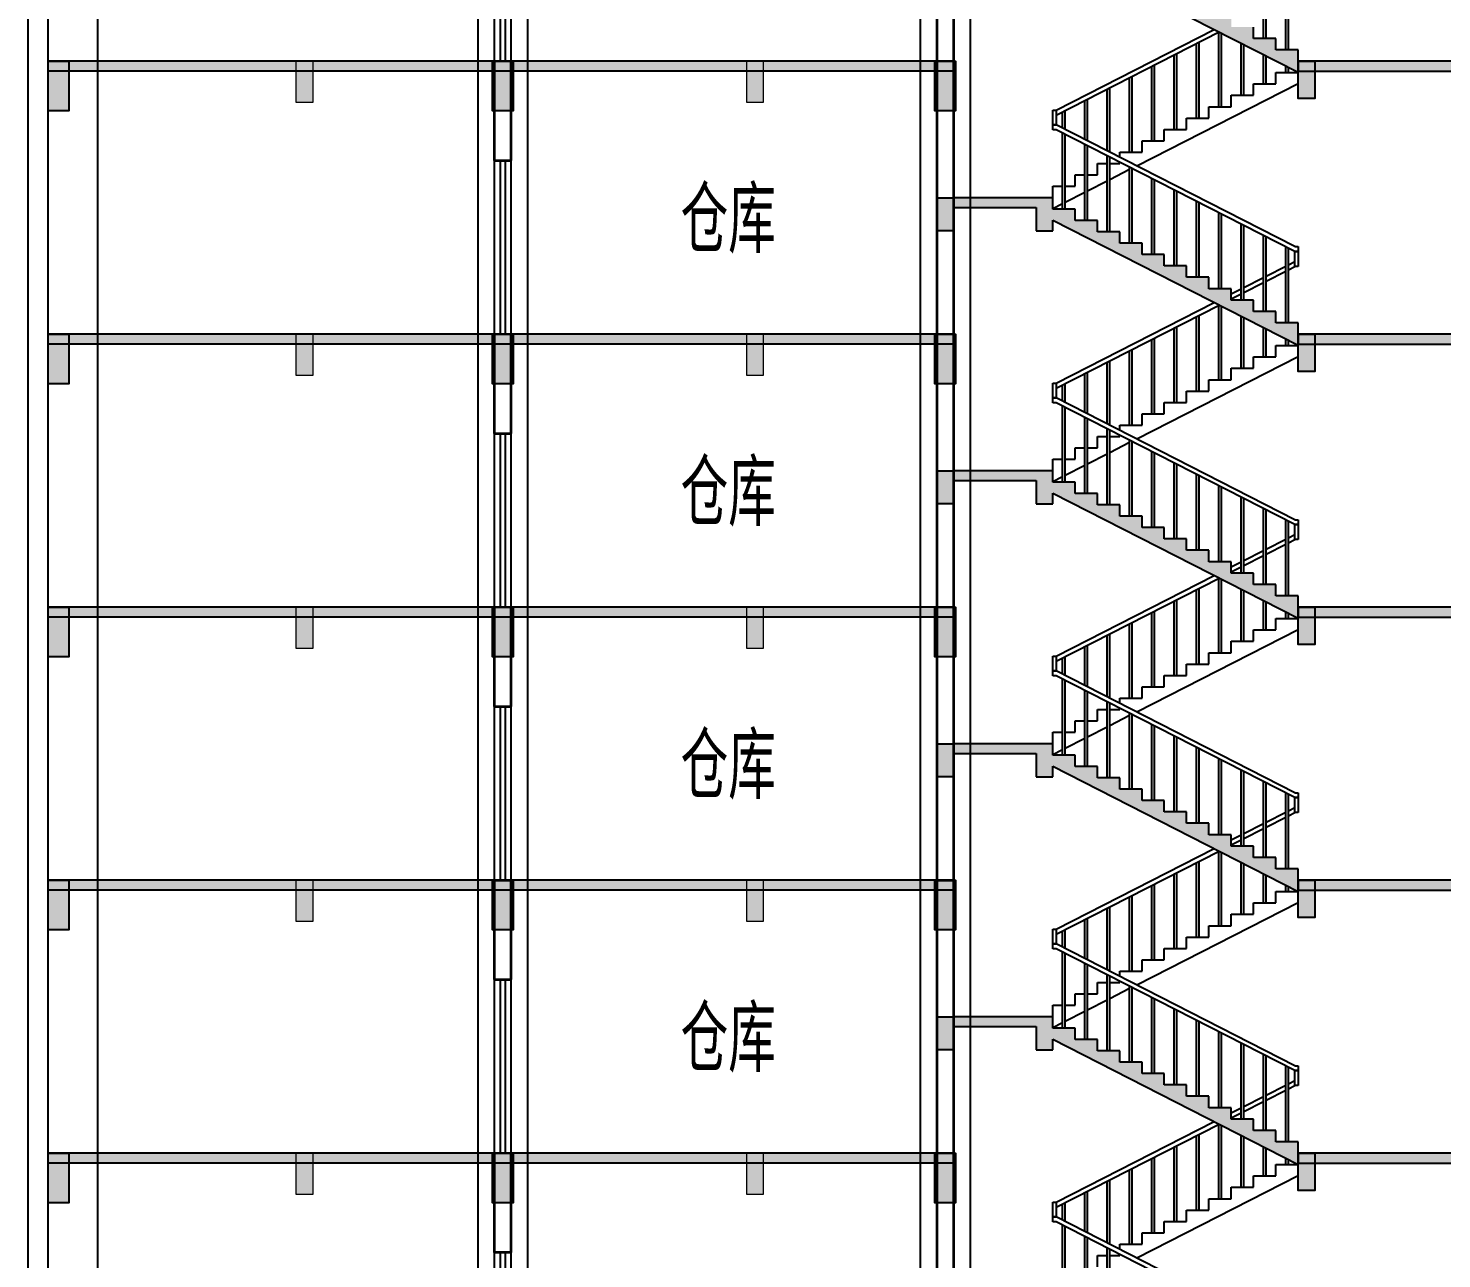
# Model space of a CAD drawing. Extents: x -129850 to 18340, y -11508 to 71861.
# Drawn here: x -30040 to -12945, y 15525 to 30398 of the extents above; entities that cross this region are included whole.
import ezdxf

# ---------------------------------------------------------------- set-up
doc = ezdxf.new("R2010")
doc.units = 0
doc.header["$LTSCALE"] = 1000
doc.header["$MEASUREMENT"] = 0
for name, color, linetype in [('Beam', 230, 'Continuous'), ('COLUMN', 170, 'Continuous'), ('E_CURTWALL', 51, 'Continuous'), ('FLOOR-100', 173, 'Continuous'), ('PUB_HATCH', 42, 'Continuous'), ('S_E_STAIR', 4, 'Continuous'), ('S_STAIR', 70, 'Continuous'), ('S_WINDOW', 4, 'Continuous'), ('Text', 7, 'Continuous'), ('TL-floor', 35, 'Continuous')]:
    doc.layers.add(name, color=color, linetype=linetype)
doc.layers.add('S_Beam', color=4, linetype='Continuous', lineweight=9)
doc.layers.add('S_WALL', color=40, linetype='Continuous', lineweight=35)
doc.styles.get("Standard").update_dxf_attribs({"font": 'gbenor.shx', "bigfont": 'gbcbig.shx'})

# ---------------------------------------------------------------- blocks, each defined once
blk = doc.blocks.new('$EWDLib$00001159')
for p, q in [((0, 0), (0, 1500)), ((84, 0), (84, 1500)), ((156, 0), (156, 1500)), ((240, 0), (240, 1500))]:
    blk.add_line(p, q)
blk = doc.blocks.new('*U270')
at = {"layer": 'Beam'}
h = blk.add_hatch(color=256, dxfattribs=at)
h.dxf.hatch_style = 1
h.paths.add_polyline_path([(-14950, 300), (-14700, 300), (-14700, -300), (-14950, -300)])
h = blk.add_hatch(color=256, dxfattribs=at)
h.dxf.hatch_style = 1
h.paths.add_polyline_path([(-9575, 300), (-9325, 300), (-9325, -300), (-9575, -300)])
h = blk.add_hatch(color=256, dxfattribs=at)
h.dxf.hatch_style = 1
h.paths.add_polyline_path([(-4225, 300), (-3975, 300), (-3975, -300), (-4225, -300)])
h = blk.add_hatch(color=256, dxfattribs=at)
h.dxf.hatch_style = 1
h.paths.add_polyline_path([(3875, 300), (4125, 300), (4125, -300), (3875, -300)])
h = blk.add_hatch(color=256, dxfattribs=at)
h.dxf.hatch_style = 1
h.paths.add_polyline_path([(9325, 300), (9575, 300), (9575, -300), (9325, -300)])
h = blk.add_hatch(color=256, dxfattribs=at)
h.dxf.hatch_style = 1
h.paths.add_polyline_path([(14650, 300), (14950, 300), (14950, -300), (14650, -300)])
at = {"layer": 'S_Beam'}
h = blk.add_hatch(color=256, dxfattribs=at)
h.dxf.hatch_style = 1
h.paths.add_polyline_path([(-11950, 300), (-11750, 300), (-11750, -200), (-11950, -200)])
h = blk.add_hatch(color=256, dxfattribs=at)
h.dxf.hatch_style = 1
h.paths.add_polyline_path([(-6500, 300), (-6300, 300), (-6300, -200), (-6500, -200)])
h = blk.add_hatch(color=256, dxfattribs=at)
h.dxf.hatch_style = 1
h.paths.add_polyline_path([(6625, 300), (6825, 300), (6825, -200), (6625, -200)])
h = blk.add_hatch(color=256, dxfattribs=at)
h.dxf.hatch_style = 1
h.paths.add_polyline_path([(12050, 300), (12250, 300), (12250, -200), (12050, -200)])
at = {"layer": 'Beam'}
for points in [[(-14950, 300), (-14700, 300), (-14700, -300), (-14950, -300)], [(-9575, 300), (-9325, 300), (-9325, -300), (-9575, -300)], [(-4225, 300), (-3975, 300), (-3975, -300), (-4225, -300)], [(3875, 300), (4125, 300), (4125, -300), (3875, -300)], [(9325, 300), (9575, 300), (9575, -300), (9325, -300)], [(14650, 300), (14950, 300), (14950, -300), (14650, -300)]]:
    blk.add_lwpolyline(points, close=True, dxfattribs=at)
at = {"layer": 'S_Beam'}
for points in [[(-11950, 300), (-11750, 300), (-11750, -200), (-11950, -200)], [(-6500, 300), (-6300, 300), (-6300, -200), (-6500, -200)], [(6625, 300), (6825, 300), (6825, -200), (6625, -200)], [(12050, 300), (12250, 300), (12250, -200), (12050, -200)]]:
    blk.add_lwpolyline(points, close=True, dxfattribs=at)
blk = doc.blocks.new('*U271')
at = {"layer": 'S_Beam', "color": 0, "linetype": 'ByBlock', "lineweight": -2, "transparency": 16777216}
for p in [(0, 13200), (0, 9900), (0, 6600), (0, 3300), (0, 0)]:
    blk.add_blockref('*U270', p, dxfattribs=at)

msp = doc.modelspace()

# ---------------------------------------------------------------- hatches: boundary and pattern name
at = {"layer": 'FLOOR-100'}
h = msp.add_hatch(color=256, dxfattribs=at)
h.dxf.hatch_style = 1
h.paths.add_polyline_path([(-18850, 30000), (-29800, 30000), (-29800, 29880), (-18850, 29880)])
h = msp.add_hatch(color=256, dxfattribs=at)
h.dxf.hatch_style = 1
h.paths.add_polyline_path([(-12450, 30000), (-14680, 30000), (-14680, 29880), (-12450, 29880)])
h = msp.add_hatch(color=256, dxfattribs=at)
h.dxf.hatch_style = 1
h.paths.add_polyline_path([(-18850, 26700), (-29800, 26700), (-29800, 26580), (-18850, 26580)])
h = msp.add_hatch(color=256, dxfattribs=at)
h.dxf.hatch_style = 1
h.paths.add_polyline_path([(-12450, 26700), (-14680, 26700), (-14680, 26580), (-12450, 26580)])
h = msp.add_hatch(color=256, dxfattribs=at)
h.dxf.hatch_style = 1
h.paths.add_polyline_path([(-18850, 23400), (-29800, 23400), (-29800, 23280), (-18850, 23280)])
h = msp.add_hatch(color=256, dxfattribs=at)
h.dxf.hatch_style = 1
h.paths.add_polyline_path([(-12450, 23400), (-14680, 23400), (-14680, 23280), (-12450, 23280)])
h = msp.add_hatch(color=256, dxfattribs=at)
h.dxf.hatch_style = 1
h.paths.add_polyline_path([(-18850, 20100), (-29800, 20100), (-29800, 19980), (-18850, 19980)])
h = msp.add_hatch(color=256, dxfattribs=at)
h.dxf.hatch_style = 1
h.paths.add_polyline_path([(-12450, 20100), (-14680, 20100), (-14680, 19980), (-12450, 19980)])
h = msp.add_hatch(color=256, dxfattribs=at)
h.dxf.hatch_style = 1
h.paths.add_polyline_path([(-18850, 16800), (-29800, 16800), (-29800, 16680), (-18850, 16680)])
h = msp.add_hatch(color=256, dxfattribs=at)
h.dxf.hatch_style = 1
h.paths.add_polyline_path([(-12450, 16800), (-14680, 16800), (-14680, 16680), (-12450, 16680)])
at = {"layer": 'PUB_HATCH'}
for points in [[(-14680, 30000), (-14680, 30137.5), (-14950, 30137.5), (-14950, 30275), (-15220, 30275), (-15220, 30412.5), (-15490, 30412.5), (-15490, 30550), (-15760, 30550), (-15760, 30687.5), (-16030, 30687.5), (-16030, 30825), (-16300, 30825), (-16300, 30962.5), (-16570, 30962.5), (-16570, 31100), (-16840, 31100), (-16840, 31237.5), (-17110, 31237.5), (-17110, 31375), (-17380, 31375), (-17380, 31512.5), (-17650, 31512.5), (-17650, 31530), (-17650, 31377.8), (-14680, 29865.3)], [(-17650, 28350), (-18850, 28350), (-18850, 28230), (-17850, 28230), (-17850, 27950), (-17650, 27950)], [(-14680, 26700), (-14680, 26837.5), (-14950, 26837.5), (-14950, 26975), (-15220, 26975), (-15220, 27112.5), (-15490, 27112.5), (-15490, 27250), (-15760, 27250), (-15760, 27387.5), (-16030, 27387.5), (-16030, 27525), (-16300, 27525), (-16300, 27662.5), (-16570, 27662.5), (-16570, 27800), (-16840, 27800), (-16840, 27937.5), (-17110, 27937.5), (-17110, 28075), (-17380, 28075), (-17380, 28212.5), (-17650, 28212.5), (-17650, 28230), (-17650, 28077.8), (-14680, 26565.3)], [(-17650, 25050), (-18850, 25050), (-18850, 24930), (-17850, 24930), (-17850, 24650), (-17650, 24650)], [(-14680, 23400), (-14680, 23537.5), (-14950, 23537.5), (-14950, 23675), (-15220, 23675), (-15220, 23812.5), (-15490, 23812.5), (-15490, 23950), (-15760, 23950), (-15760, 24087.5), (-16030, 24087.5), (-16030, 24225), (-16300, 24225), (-16300, 24362.5), (-16570, 24362.5), (-16570, 24500), (-16840, 24500), (-16840, 24637.5), (-17110, 24637.5), (-17110, 24775), (-17380, 24775), (-17380, 24912.5), (-17650, 24912.5), (-17650, 24930), (-17650, 24777.8), (-14680, 23265.3)], [(-17650, 21750), (-18850, 21750), (-18850, 21630), (-17850, 21630), (-17850, 21350), (-17650, 21350)], [(-14680, 20100), (-14680, 20237.5), (-14950, 20237.5), (-14950, 20375), (-15220, 20375), (-15220, 20512.5), (-15490, 20512.5), (-15490, 20650), (-15760, 20650), (-15760, 20787.5), (-16030, 20787.5), (-16030, 20925), (-16300, 20925), (-16300, 21062.5), (-16570, 21062.5), (-16570, 21200), (-16840, 21200), (-16840, 21337.5), (-17110, 21337.5), (-17110, 21475), (-17380, 21475), (-17380, 21612.5), (-17650, 21612.5), (-17650, 21630), (-17650, 21477.8), (-14680, 19965.3)], [(-17650, 18450), (-18850, 18450), (-18850, 18330), (-17850, 18330), (-17850, 18050), (-17650, 18050)], [(-14680, 16800), (-14680, 16937.5), (-14950, 16937.5), (-14950, 17075), (-15220, 17075), (-15220, 17212.5), (-15490, 17212.5), (-15490, 17350), (-15760, 17350), (-15760, 17487.5), (-16030, 17487.5), (-16030, 17625), (-16300, 17625), (-16300, 17762.5), (-16570, 17762.5), (-16570, 17900), (-16840, 17900), (-16840, 18037.5), (-17110, 18037.5), (-17110, 18175), (-17380, 18175), (-17380, 18312.5), (-17650, 18312.5), (-17650, 18330), (-17650, 18177.8), (-14680, 16665.3)]]:
    msp.add_hatch(color=256, dxfattribs=at).paths.add_polyline_path(points)
at = {"layer": 'TL-floor'}
h = msp.add_hatch(color=256, dxfattribs=at)
h.dxf.hatch_style = 1
h.paths.add_polyline_path([(-14680, 29550), (-14480, 29550), (-14480, 30000), (-14680, 30000)])
h = msp.add_hatch(color=256, dxfattribs=at)
h.dxf.hatch_style = 1
h.paths.add_polyline_path([(-18850, 28349.9), (-19050, 28349.9), (-19050, 27949.9), (-18850, 27949.9)])
h = msp.add_hatch(color=256, dxfattribs=at)
h.dxf.hatch_style = 1
h.paths.add_polyline_path([(-18850, 28349.9), (-19050, 28349.9), (-19050, 27949.9), (-18850, 27949.9)])
h = msp.add_hatch(color=256, dxfattribs=at)
h.dxf.hatch_style = 1
h.paths.add_polyline_path([(-14680, 26250), (-14480, 26250), (-14480, 26700), (-14680, 26700)])
h = msp.add_hatch(color=256, dxfattribs=at)
h.dxf.hatch_style = 1
h.paths.add_polyline_path([(-18850, 25049.9), (-19050, 25049.9), (-19050, 24649.9), (-18850, 24649.9)])
h = msp.add_hatch(color=256, dxfattribs=at)
h.dxf.hatch_style = 1
h.paths.add_polyline_path([(-14680, 22950), (-14480, 22950), (-14480, 23400), (-14680, 23400)])
h = msp.add_hatch(color=256, dxfattribs=at)
h.dxf.hatch_style = 1
h.paths.add_polyline_path([(-18850, 21749.9), (-19050, 21749.9), (-19050, 21349.9), (-18850, 21349.9)])
h = msp.add_hatch(color=256, dxfattribs=at)
h.dxf.hatch_style = 1
h.paths.add_polyline_path([(-14680, 19650), (-14480, 19650), (-14480, 20100), (-14680, 20100)])
h = msp.add_hatch(color=256, dxfattribs=at)
h.dxf.hatch_style = 1
h.paths.add_polyline_path([(-18850, 18449.9), (-19050, 18449.9), (-19050, 18049.9), (-18850, 18049.9)])
h = msp.add_hatch(color=256, dxfattribs=at)
h.dxf.hatch_style = 1
h.paths.add_polyline_path([(-14680, 16350), (-14480, 16350), (-14480, 16800), (-14680, 16800)])

# ---------------------------------------------------------------- linework, layer by layer
at = {"layer": 'COLUMN'}
for p, q in [((-19250, -4500), (-19250, 69480)), ((-18650, 69480), (-18650, -4500)), ((-29800, 13500), (-29800, 66300)), ((-29200, -4500), (-29200, 66300)), ((-24600, -4500), (-24600, 63000)), ((-24000, -4500), (-24000, 63000))]:
    msp.add_line(p, q, dxfattribs=at)
at = {"layer": 'E_CURTWALL'}
msp.add_line((-30040, 13500), (-30040, 66300), dxfattribs=at)
at = {"layer": 'FLOOR-100'}
for p, q in [((-18850, 30000), (-29800, 30000)), ((-18850, 29880), (-29800, 29880)), ((-18850, 26700), (-29800, 26700)), ((-18850, 26580), (-29800, 26580)), ((-18850, 23400), (-29800, 23400)), ((-18850, 23280), (-29800, 23280)), ((-18850, 20100), (-29800, 20100)), ((-18850, 19980), (-29800, 19980)), ((-18850, 16800), (-29800, 16800)), ((-18850, 16680), (-29800, 16680))]:
    msp.add_line(p, q, dxfattribs=at)
for points in [[(-14680, 30000), (-14680, 29880), (-12450, 29880), (-12450, 30000)], [(-14680, 26700), (-14680, 26580), (-12450, 26580), (-12450, 26700)], [(-14680, 23400), (-14680, 23280), (-12450, 23280), (-12450, 23400)], [(-14680, 20100), (-14680, 19980), (-12450, 19980), (-12450, 20100)], [(-14680, 16800), (-14680, 16680), (-12450, 16680), (-12450, 16800)]]:
    msp.add_lwpolyline(points, close=True, dxfattribs=at)
at = {"layer": 'S_E_STAIR'}
for p, q in [((-15100, 30275), (-15100, 31191.4)), ((-15070, 30275), (-15070, 31176.1)), ((-14830, 30137.5), (-14830, 31053.9)), ((-14800, 30137.5), (-14800, 31038.6)), ((-17610, 29407.9), (-15695.9, 30382.7)), ((-17610, 29347.9), (-15636.9, 30352.7)), ((-15640, 29450), (-15640, 30351.1)), ((-15610, 29450), (-15610, 30338.9)), ((-16150, 29175), (-16150, 30091.4)), ((-15910, 29312.5), (-15910, 30213.6)), ((-15880, 29312.5), (-15880, 30228.9)), ((-15370, 29587.5), (-15370, 30216.7)), ((-15340, 29587.5), (-15340, 30201.4)), ((-16450, 29037.5), (-16450, 29938.6)), ((-16420, 29037.5), (-16420, 29953.9)), ((-16180, 29175), (-16180, 30076.1)), ((-15100, 29725), (-15100, 30079.2)), ((-15070, 29725), (-15070, 30063.9)), ((-14830, 29862.5), (-14830, 29941.7)), ((-14800, 29862.5), (-14800, 29926.4)), ((-16720, 28900), (-16720, 29801.1)), ((-16690, 28900), (-16690, 29816.4)), ((-14950, 29725), (-14950, 29862.5)), ((-14950, 29862.5), (-14680, 29862.5)), ((-16990, 28913.9), (-16990, 29663.6)), ((-16960, 28898.6), (-16960, 29678.9)), ((-14680, 29727.8), (-16634.1, 28732.7)), ((-15490, 29450), (-15490, 29587.5)), ((-15490, 29587.5), (-15220, 29587.5)), ((-15220, 29587.5), (-15220, 29725)), ((-15220, 29725), (-14950, 29725)), ((-17650, 29229.6), (-17650, 29407.9)), ((-17650, 29407.9), (-17610, 29407.9)), ((-17610, 29407.9), (-17610, 29229.6)), ((-17500, 29173.6), (-17500, 29403.9)), ((-17260, 29051.4), (-17260, 29526.1)), ((-17230, 29036.1), (-17230, 29541.4)), ((-15760, 29312.5), (-15760, 29450)), ((-15760, 29450), (-15490, 29450)), ((-17530, 29188.9), (-17530, 29388.6)), ((-16030, 29175), (-16030, 29312.5)), ((-16030, 29312.5), (-15760, 29312.5)), ((-17650, 29169.6), (-17650, 29229.6)), ((-17650, 29229.6), (-17610, 29229.6)), ((-17610, 29229.6), (-17650, 29229.6)), ((-17610, 29169.6), (-17650, 29169.6)), ((-14720, 27757.9), (-17610, 29229.6)), ((-14720, 27697.9), (-17610, 29169.6)), ((-17530, 28212.5), (-17530, 29128.9)), ((-17500, 28212.5), (-17500, 29113.6)), ((-16300, 29037.5), (-16300, 29175)), ((-16300, 29175), (-16030, 29175)), ((-17260, 28075), (-17260, 28991.4)), ((-17230, 28075), (-17230, 28976.1)), ((-16840, 28837.5), (-16840, 28900)), ((-16840, 28900), (-16570, 28900)), ((-16570, 28900), (-16570, 29037.5)), ((-16570, 29037.5), (-16300, 29037.5)), ((-17110, 28625), (-17110, 28762.5)), ((-17110, 28762.5), (-16990, 28762.5)), ((-16990, 27937.5), (-16990, 28853.9)), ((-16960, 27937.5), (-16960, 28838.6)), ((-16960, 28762.5), (-16840, 28762.5)), ((-16840, 28762.5), (-16840, 28777.5)), ((-17380, 28487.5), (-17380, 28625)), ((-17380, 28625), (-17260, 28625)), ((-17230, 28625), (-17110, 28625)), ((-16990, 28551.4), (-17230, 28429.2)), ((-16720, 28688.9), (-16960, 28566.7)), ((-16720, 27800), (-16720, 28716.4)), ((-16690, 27800), (-16690, 28701.1)), ((-16450, 27662.5), (-16450, 28578.9)), ((-16420, 27662.5), (-16420, 28563.6)), ((-17650, 28350), (-17650, 28487.5)), ((-17650, 28487.5), (-17530, 28487.5)), ((-17500, 28487.5), (-17380, 28487.5)), ((-17260, 28413.9), (-17500, 28291.7)), ((-16180, 27525), (-16180, 28441.4)), ((-16150, 27525), (-16150, 28426.1)), ((-17530, 28276.4), (-17650, 28215.3)), ((-15910, 27387.5), (-15910, 28303.9)), ((-15880, 27387.5), (-15880, 28288.6)), ((-15640, 27250), (-15640, 28166.4)), ((-15610, 27250), (-15610, 28151.1)), ((-15370, 27112.5), (-15370, 28028.9)), ((-15340, 27112.5), (-15340, 28013.6)), ((-15100, 26975), (-15100, 27891.4)), ((-15070, 26975), (-15070, 27876.1)), ((-14830, 26837.5), (-14830, 27753.9)), ((-14800, 26837.5), (-14800, 27738.6)), ((-14720, 27757.9), (-14680, 27757.9)), ((-14680, 27697.9), (-14720, 27697.9)), ((-14720, 27697.9), (-14680, 27697.9)), ((-14720, 27519.6), (-14720, 27697.9)), ((-14680, 27757.9), (-14680, 27697.9)), ((-14680, 27697.9), (-14680, 27519.6)), ((-15070, 27401.4), (-14830, 27523.6)), ((-14800, 27538.9), (-14720, 27579.6)), ((-15340, 27263.9), (-15100, 27386.1)), ((-15070, 27341.4), (-14830, 27463.6)), ((-14800, 27478.9), (-14720, 27519.6)), ((-14680, 27519.6), (-14720, 27519.6)), ((-15490, 27187.5), (-15370, 27248.6)), ((-15490, 27127.5), (-15370, 27188.6)), ((-15340, 27203.9), (-15100, 27326.1)), ((-17610, 26107.9), (-15695.9, 27082.7)), ((-17610, 26047.9), (-15636.9, 27052.7)), ((-15640, 26150), (-15640, 27051.1)), ((-15610, 26150), (-15610, 27038.9)), ((-15910, 26012.5), (-15910, 26913.6)), ((-15880, 26012.5), (-15880, 26928.9)), ((-15370, 26287.5), (-15370, 26916.7)), ((-15340, 26287.5), (-15340, 26901.4)), ((-16180, 25875), (-16180, 26776.1)), ((-16150, 25875), (-16150, 26791.4)), ((-15100, 26425), (-15100, 26779.2)), ((-15070, 26425), (-15070, 26763.9)), ((-16720, 25600), (-16720, 26501.1)), ((-16690, 25600), (-16690, 26516.4)), ((-16450, 25737.5), (-16450, 26638.6)), ((-16420, 25737.5), (-16420, 26653.9)), ((-14950, 26425), (-14950, 26562.5)), ((-14950, 26562.5), (-14680, 26562.5)), ((-14830, 26562.5), (-14830, 26641.7)), ((-14800, 26562.5), (-14800, 26626.4)), ((-16990, 25613.9), (-16990, 26363.6)), ((-16960, 25598.6), (-16960, 26378.9)), ((-14680, 26427.8), (-16634.1, 25432.7)), ((-15220, 26287.5), (-15220, 26425)), ((-15220, 26425), (-14950, 26425)), ((-17260, 25751.4), (-17260, 26226.1)), ((-17230, 25736.1), (-17230, 26241.4)), ((-15490, 26150), (-15490, 26287.5)), ((-15490, 26287.5), (-15220, 26287.5)), ((-17650, 25929.6), (-17650, 26107.9)), ((-17650, 26107.9), (-17610, 26107.9)), ((-17610, 26107.9), (-17610, 25929.6)), ((-17530, 25888.9), (-17530, 26088.6)), ((-17500, 25873.6), (-17500, 26103.9)), ((-16030, 25875), (-16030, 26012.5)), ((-16030, 26012.5), (-15760, 26012.5)), ((-15760, 26012.5), (-15760, 26150)), ((-15760, 26150), (-15490, 26150)), ((-17650, 25869.6), (-17650, 25929.6)), ((-17650, 25929.6), (-17610, 25929.6)), ((-17610, 25929.6), (-17650, 25929.6)), ((-17610, 25869.6), (-17650, 25869.6)), ((-14720, 24457.9), (-17610, 25929.6)), ((-14720, 24397.9), (-17610, 25869.6)), ((-17530, 24912.5), (-17530, 25828.9)), ((-17500, 24912.5), (-17500, 25813.6)), ((-16300, 25737.5), (-16300, 25875)), ((-16300, 25875), (-16030, 25875)), ((-17260, 24775), (-17260, 25691.4)), ((-17230, 24775), (-17230, 25676.1)), ((-16570, 25600), (-16570, 25737.5)), ((-16570, 25737.5), (-16300, 25737.5)), ((-16990, 24637.5), (-16990, 25553.9)), ((-16960, 24637.5), (-16960, 25538.6)), ((-16840, 25537.5), (-16840, 25600)), ((-16840, 25600), (-16570, 25600)), ((-16840, 25462.5), (-16840, 25477.5)), ((-17380, 25187.5), (-17380, 25325)), ((-17380, 25325), (-17260, 25325)), ((-17230, 25325), (-17110, 25325)), ((-17110, 25325), (-17110, 25462.5)), ((-17110, 25462.5), (-16990, 25462.5)), ((-16960, 25462.5), (-16840, 25462.5)), ((-16720, 25388.9), (-16960, 25266.7)), ((-16720, 24500), (-16720, 25416.4)), ((-16690, 24500), (-16690, 25401.1)), ((-17650, 25050), (-17650, 25187.5)), ((-17650, 25187.5), (-17530, 25187.5)), ((-17500, 25187.5), (-17380, 25187.5)), ((-16990, 25251.4), (-17230, 25129.2)), ((-16450, 24362.5), (-16450, 25278.9)), ((-16420, 24362.5), (-16420, 25263.6)), ((-16180, 24225), (-16180, 25141.4)), ((-17530, 24976.4), (-17650, 24915.3)), ((-17260, 25113.9), (-17500, 24991.7)), ((-16150, 24225), (-16150, 25126.1)), ((-15910, 24087.5), (-15910, 25003.9)), ((-15880, 24087.5), (-15880, 24988.6)), ((-15640, 23950), (-15640, 24866.4)), ((-15610, 23950), (-15610, 24851.1)), ((-15370, 23812.5), (-15370, 24728.9)), ((-15340, 23812.5), (-15340, 24713.6)), ((-15100, 23675), (-15100, 24591.4)), ((-15070, 23675), (-15070, 24576.1)), ((-14830, 23537.5), (-14830, 24453.9)), ((-14720, 24457.9), (-14680, 24457.9)), ((-14680, 24457.9), (-14680, 24397.9)), ((-14800, 23537.5), (-14800, 24438.6)), ((-14800, 24238.9), (-14720, 24279.6)), ((-14680, 24397.9), (-14720, 24397.9)), ((-14720, 24397.9), (-14680, 24397.9)), ((-14720, 24219.6), (-14720, 24397.9)), ((-14680, 24397.9), (-14680, 24219.6)), ((-15070, 24101.4), (-14830, 24223.6)), ((-15070, 24041.4), (-14830, 24163.6)), ((-14800, 24178.9), (-14720, 24219.6)), ((-14680, 24219.6), (-14720, 24219.6)), ((-15490, 23887.5), (-15370, 23948.6)), ((-15340, 23963.9), (-15100, 24086.1)), ((-15340, 23903.9), (-15100, 24026.1)), ((-17610, 22807.9), (-15695.9, 23782.7)), ((-15490, 23827.5), (-15370, 23888.6)), ((-17610, 22747.9), (-15636.9, 23752.7)), ((-15910, 22712.5), (-15910, 23613.6)), ((-15880, 22712.5), (-15880, 23628.9)), ((-15640, 22850), (-15640, 23751.1)), ((-15610, 22850), (-15610, 23738.9)), ((-15370, 22987.5), (-15370, 23616.7)), ((-15340, 22987.5), (-15340, 23601.4)), ((-16180, 22575), (-16180, 23476.1)), ((-16150, 22575), (-16150, 23491.4)), ((-15100, 23125), (-15100, 23479.2)), ((-15070, 23125), (-15070, 23463.9)), ((-16450, 22437.5), (-16450, 23338.6)), ((-16420, 22437.5), (-16420, 23353.9)), ((-14950, 23125), (-14950, 23262.5)), ((-14950, 23262.5), (-14680, 23262.5)), ((-14830, 23262.5), (-14830, 23341.7)), ((-14800, 23262.5), (-14800, 23326.4)), ((-16960, 22298.6), (-16960, 23078.9)), ((-16720, 22300), (-16720, 23201.1)), ((-16690, 22300), (-16690, 23216.4)), ((-14680, 23127.8), (-16634.1, 22132.7)), ((-15220, 22987.5), (-15220, 23125)), ((-15220, 23125), (-14950, 23125)), ((-17260, 22451.4), (-17260, 22926.1)), ((-17230, 22436.1), (-17230, 22941.4)), ((-16990, 22313.9), (-16990, 23063.6)), ((-15490, 22850), (-15490, 22987.5)), ((-15490, 22987.5), (-15220, 22987.5)), ((-17650, 22629.6), (-17650, 22807.9)), ((-17650, 22807.9), (-17610, 22807.9)), ((-17610, 22807.9), (-17610, 22629.6)), ((-17530, 22588.9), (-17530, 22788.6)), ((-17500, 22573.6), (-17500, 22803.9)), ((-15760, 22712.5), (-15760, 22850)), ((-15760, 22850), (-15490, 22850)), ((-17650, 22569.6), (-17650, 22629.6)), ((-17650, 22629.6), (-17610, 22629.6)), ((-17610, 22629.6), (-17650, 22629.6)), ((-17610, 22569.6), (-17650, 22569.6)), ((-14720, 21157.9), (-17610, 22629.6)), ((-14720, 21097.9), (-17610, 22569.6)), ((-16300, 22437.5), (-16300, 22575)), ((-16300, 22575), (-16030, 22575)), ((-16030, 22575), (-16030, 22712.5)), ((-16030, 22712.5), (-15760, 22712.5)), ((-17530, 21612.5), (-17530, 22528.9)), ((-17500, 21612.5), (-17500, 22513.6)), ((-16570, 22300), (-16570, 22437.5)), ((-16570, 22437.5), (-16300, 22437.5)), ((-17260, 21475), (-17260, 22391.4)), ((-17230, 21475), (-17230, 22376.1)), ((-16990, 21337.5), (-16990, 22253.9)), ((-16960, 21337.5), (-16960, 22238.6)), ((-16840, 22237.5), (-16840, 22300)), ((-16840, 22300), (-16570, 22300)), ((-17110, 22025), (-17110, 22162.5)), ((-17110, 22162.5), (-16990, 22162.5)), ((-16960, 22162.5), (-16840, 22162.5)), ((-16720, 22088.9), (-16960, 21966.7)), ((-16840, 22162.5), (-16840, 22177.5)), ((-16720, 21200), (-16720, 22116.4)), ((-16690, 21200), (-16690, 22101.1)), ((-17650, 21750), (-17650, 21887.5)), ((-17650, 21887.5), (-17530, 21887.5)), ((-17500, 21887.5), (-17380, 21887.5)), ((-17380, 21887.5), (-17380, 22025)), ((-17380, 22025), (-17260, 22025)), ((-17230, 22025), (-17110, 22025)), ((-16990, 21951.4), (-17230, 21829.2)), ((-16450, 21062.5), (-16450, 21978.9)), ((-16420, 21062.5), (-16420, 21963.6)), ((-17260, 21813.9), (-17500, 21691.7)), ((-16180, 20925), (-16180, 21841.4)), ((-16150, 20925), (-16150, 21826.1)), ((-17530, 21676.4), (-17650, 21615.3)), ((-15910, 20787.5), (-15910, 21703.9)), ((-15880, 20787.5), (-15880, 21688.6)), ((-15640, 20650), (-15640, 21566.4)), ((-15610, 20650), (-15610, 21551.1)), ((-15370, 20512.5), (-15370, 21428.9)), ((-15340, 20512.5), (-15340, 21413.6)), ((-15100, 20375), (-15100, 21291.4)), ((-15070, 20375), (-15070, 21276.1)), ((-14830, 20237.5), (-14830, 21153.9)), ((-14800, 20237.5), (-14800, 21138.6)), ((-14720, 21157.9), (-14680, 21157.9)), ((-14680, 21097.9), (-14720, 21097.9)), ((-14720, 21097.9), (-14680, 21097.9)), ((-14720, 20919.6), (-14720, 21097.9)), ((-14680, 21157.9), (-14680, 21097.9)), ((-14680, 21097.9), (-14680, 20919.6)), ((-15070, 20801.4), (-14830, 20923.6)), ((-15070, 20741.4), (-14830, 20863.6)), ((-14800, 20938.9), (-14720, 20979.6)), ((-14800, 20878.9), (-14720, 20919.6)), ((-14680, 20919.6), (-14720, 20919.6)), ((-15340, 20663.9), (-15100, 20786.1)), ((-15340, 20603.9), (-15100, 20726.1)), ((-15490, 20587.5), (-15370, 20648.6)), ((-15490, 20527.5), (-15370, 20588.6)), ((-17610, 19507.9), (-15695.9, 20482.7)), ((-17610, 19447.9), (-15636.9, 20452.7)), ((-15640, 19550), (-15640, 20451.1)), ((-15610, 19550), (-15610, 20438.9)), ((-16180, 19275), (-16180, 20176.1)), ((-16150, 19275), (-16150, 20191.4)), ((-15910, 19412.5), (-15910, 20313.6)), ((-15880, 19412.5), (-15880, 20328.9)), ((-15370, 19687.5), (-15370, 20316.7)), ((-15340, 19687.5), (-15340, 20301.4)), ((-15100, 19825), (-15100, 20179.2)), ((-16450, 19137.5), (-16450, 20038.6)), ((-16420, 19137.5), (-16420, 20053.9)), ((-15070, 19825), (-15070, 20163.9)), ((-14830, 19962.5), (-14830, 20041.7)), ((-14800, 19962.5), (-14800, 20026.4)), ((-16720, 19000), (-16720, 19901.1)), ((-16690, 19000), (-16690, 19916.4)), ((-14950, 19825), (-14950, 19962.5)), ((-14950, 19962.5), (-14680, 19962.5)), ((-16990, 19013.9), (-16990, 19763.6)), ((-16960, 18998.6), (-16960, 19778.9)), ((-14680, 19827.8), (-16634.1, 18832.7)), ((-15490, 19550), (-15490, 19687.5)), ((-15490, 19687.5), (-15220, 19687.5)), ((-15220, 19687.5), (-15220, 19825)), ((-15220, 19825), (-14950, 19825)), ((-17650, 19329.6), (-17650, 19507.9)), ((-17650, 19507.9), (-17610, 19507.9)), ((-17610, 19507.9), (-17610, 19329.6)), ((-17530, 19288.9), (-17530, 19488.6)), ((-17500, 19273.6), (-17500, 19503.9)), ((-17260, 19151.4), (-17260, 19626.1)), ((-17230, 19136.1), (-17230, 19641.4)), ((-15760, 19412.5), (-15760, 19550)), ((-15760, 19550), (-15490, 19550)), ((-17650, 19269.6), (-17650, 19329.6)), ((-17650, 19329.6), (-17610, 19329.6)), ((-17610, 19329.6), (-17650, 19329.6)), ((-14720, 17857.9), (-17610, 19329.6)), ((-16030, 19275), (-16030, 19412.5)), ((-16030, 19412.5), (-15760, 19412.5)), ((-17610, 19269.6), (-17650, 19269.6)), ((-14720, 17797.9), (-17610, 19269.6)), ((-17530, 18312.5), (-17530, 19228.9)), ((-17500, 18312.5), (-17500, 19213.6)), ((-16300, 19137.5), (-16300, 19275)), ((-16300, 19275), (-16030, 19275)), ((-17260, 18175), (-17260, 19091.4)), ((-17230, 18175), (-17230, 19076.1)), ((-16840, 18937.5), (-16840, 19000)), ((-16840, 19000), (-16570, 19000)), ((-16570, 19000), (-16570, 19137.5)), ((-16570, 19137.5), (-16300, 19137.5)), ((-17110, 18725), (-17110, 18862.5)), ((-17110, 18862.5), (-16990, 18862.5)), ((-16990, 18037.5), (-16990, 18953.9)), ((-16960, 18037.5), (-16960, 18938.6)), ((-16960, 18862.5), (-16840, 18862.5)), ((-16840, 18862.5), (-16840, 18877.5)), ((-16720, 17900), (-16720, 18816.4)), ((-17380, 18587.5), (-17380, 18725)), ((-17380, 18725), (-17260, 18725)), ((-17230, 18725), (-17110, 18725)), ((-16990, 18651.4), (-17230, 18529.2)), ((-16720, 18788.9), (-16960, 18666.7)), ((-16690, 17900), (-16690, 18801.1)), ((-16450, 17762.5), (-16450, 18678.9)), ((-16420, 17762.5), (-16420, 18663.6)), ((-17650, 18450), (-17650, 18587.5)), ((-17650, 18587.5), (-17530, 18587.5)), ((-17500, 18587.5), (-17380, 18587.5)), ((-17260, 18513.9), (-17500, 18391.7)), ((-16180, 17625), (-16180, 18541.4)), ((-16150, 17625), (-16150, 18526.1)), ((-17530, 18376.4), (-17650, 18315.3)), ((-15910, 17487.5), (-15910, 18403.9)), ((-15880, 17487.5), (-15880, 18388.6)), ((-15640, 17350), (-15640, 18266.4)), ((-15610, 17350), (-15610, 18251.1)), ((-15370, 17212.5), (-15370, 18128.9)), ((-15340, 17212.5), (-15340, 18113.6)), ((-15100, 17075), (-15100, 17991.4)), ((-15070, 17075), (-15070, 17976.1)), ((-14830, 16937.5), (-14830, 17853.9)), ((-14800, 16937.5), (-14800, 17838.6)), ((-14720, 17857.9), (-14680, 17857.9)), ((-14680, 17797.9), (-14720, 17797.9)), ((-14720, 17797.9), (-14680, 17797.9)), ((-14720, 17619.6), (-14720, 17797.9)), ((-14680, 17857.9), (-14680, 17797.9)), ((-14680, 17797.9), (-14680, 17619.6)), ((-15070, 17501.4), (-14830, 17623.6)), ((-14800, 17638.9), (-14720, 17679.6)), ((-14800, 17578.9), (-14720, 17619.6)), ((-14680, 17619.6), (-14720, 17619.6)), ((-15340, 17363.9), (-15100, 17486.1)), ((-15070, 17441.4), (-14830, 17563.6)), ((-15490, 17287.5), (-15370, 17348.6)), ((-15490, 17227.5), (-15370, 17288.6)), ((-15340, 17303.9), (-15100, 17426.1)), ((-17610, 16207.9), (-15695.9, 17182.7)), ((-17610, 16147.9), (-15636.9, 17152.7)), ((-15640, 16250), (-15640, 17151.1)), ((-15610, 16250), (-15610, 17138.9)), ((-15910, 16112.5), (-15910, 17013.6)), ((-15880, 16112.5), (-15880, 17028.9)), ((-15370, 16387.5), (-15370, 17016.7)), ((-15340, 16387.5), (-15340, 17001.4)), ((-16420, 15837.5), (-16420, 16753.9)), ((-16180, 15975), (-16180, 16876.1)), ((-16150, 15975), (-16150, 16891.4)), ((-15100, 16525), (-15100, 16879.2)), ((-15070, 16525), (-15070, 16863.9)), ((-16720, 15700), (-16720, 16601.1)), ((-16690, 15700), (-16690, 16616.4)), ((-16450, 15837.5), (-16450, 16738.6)), ((-14950, 16525), (-14950, 16662.5)), ((-14950, 16662.5), (-14680, 16662.5)), ((-14830, 16662.5), (-14830, 16741.7)), ((-14800, 16662.5), (-14800, 16726.4)), ((-16990, 15713.9), (-16990, 16463.6)), ((-16960, 15698.6), (-16960, 16478.9)), ((-14680, 16527.8), (-16634.1, 15532.7)), ((-15220, 16387.5), (-15220, 16525)), ((-15220, 16525), (-14950, 16525)), ((-17260, 15851.4), (-17260, 16326.1)), ((-17230, 15836.1), (-17230, 16341.4)), ((-15760, 16112.5), (-15760, 16250)), ((-15760, 16250), (-15490, 16250)), ((-15490, 16250), (-15490, 16387.5)), ((-15490, 16387.5), (-15220, 16387.5)), ((-17650, 16029.6), (-17650, 16207.9)), ((-17650, 16207.9), (-17610, 16207.9)), ((-17610, 16207.9), (-17610, 16029.6)), ((-17530, 15988.9), (-17530, 16188.6)), ((-17500, 15973.6), (-17500, 16203.9)), ((-16030, 15975), (-16030, 16112.5)), ((-16030, 16112.5), (-15760, 16112.5)), ((-17650, 15969.6), (-17650, 16029.6)), ((-17650, 16029.6), (-17610, 16029.6)), ((-17610, 16029.6), (-17650, 16029.6)), ((-17610, 15969.6), (-17650, 15969.6)), ((-14459.9, 14425.4), (-17610, 16029.6)), ((-14459.9, 14365.4), (-17610, 15969.6)), ((-17530, 15012.5), (-17530, 15928.9)), ((-17500, 15012.5), (-17500, 15913.6)), ((-16300, 15837.5), (-16300, 15975)), ((-16300, 15975), (-16030, 15975)), ((-17260, 14875), (-17260, 15791.4)), ((-17230, 14875), (-17230, 15776.1)), ((-16570, 15700), (-16570, 15837.5)), ((-16570, 15837.5), (-16300, 15837.5)), ((-17110, 15425), (-17110, 15562.5)), ((-17110, 15562.5), (-16990, 15562.5)), ((-16990, 14737.5), (-16990, 15653.9)), ((-16960, 14737.5), (-16960, 15638.6)), ((-16960, 15562.5), (-16840, 15562.5)), ((-16840, 15637.5), (-16840, 15700)), ((-16840, 15700), (-16570, 15700)), ((-16840, 15562.5), (-16840, 15577.5))]:
    msp.add_line(p, q, dxfattribs=at)
at = {"layer": 'S_STAIR'}
for p, q in [((-17650, 31377.8), (-14680, 29865.3)), ((-15220, 30275), (-15220, 30412.5)), ((-14950, 30275), (-15220, 30275)), ((-14950, 30137.5), (-14950, 30275)), ((-14680, 30137.5), (-14950, 30137.5)), ((-14680, 30000), (-14680, 30137.5)), ((-18850, 28350), (-18850, 28230)), ((-17650, 28350), (-18850, 28350)), ((-18850, 28350), (-18850, 28230)), ((-18850, 28230), (-17850, 28230)), ((-17850, 28230), (-17850, 27950)), ((-17650, 28212.5), (-17650, 28350)), ((-17380, 28212.5), (-17650, 28212.5)), ((-17380, 28075), (-17380, 28212.5)), ((-17650, 28077.8), (-14680, 26565.3)), ((-17650, 27950), (-17650, 28077.8)), ((-17110, 28075), (-17380, 28075)), ((-17110, 27937.5), (-17110, 28075)), ((-17850, 27950), (-17650, 27950)), ((-16840, 27937.5), (-17110, 27937.5)), ((-16840, 27800), (-16840, 27937.5)), ((-16570, 27800), (-16840, 27800)), ((-16570, 27662.5), (-16570, 27800)), ((-16300, 27662.5), (-16570, 27662.5)), ((-16300, 27525), (-16300, 27662.5)), ((-16030, 27525), (-16300, 27525)), ((-16030, 27387.5), (-16030, 27525)), ((-15760, 27387.5), (-16030, 27387.5)), ((-15760, 27250), (-15760, 27387.5)), ((-15490, 27250), (-15760, 27250)), ((-15490, 27112.5), (-15490, 27250)), ((-15220, 27112.5), (-15490, 27112.5)), ((-15220, 26975), (-15220, 27112.5)), ((-14950, 26975), (-15220, 26975)), ((-14950, 26837.5), (-14950, 26975)), ((-14680, 26837.5), (-14950, 26837.5)), ((-14680, 26700), (-14680, 26837.5)), ((-17650, 25050), (-18850, 25050)), ((-18850, 25050), (-18850, 24930)), ((-17650, 24912.5), (-17650, 25050)), ((-18850, 24930), (-17850, 24930)), ((-17850, 24930), (-17850, 24650)), ((-17380, 24912.5), (-17650, 24912.5)), ((-17380, 24775), (-17380, 24912.5)), ((-17850, 24650), (-17650, 24650)), ((-17650, 24777.8), (-14680, 23265.3)), ((-17650, 24650), (-17650, 24777.8)), ((-17110, 24775), (-17380, 24775)), ((-17110, 24637.5), (-17110, 24775)), ((-16840, 24637.5), (-17110, 24637.5)), ((-16840, 24500), (-16840, 24637.5)), ((-16570, 24500), (-16840, 24500)), ((-16570, 24362.5), (-16570, 24500)), ((-16300, 24362.5), (-16570, 24362.5)), ((-16300, 24225), (-16300, 24362.5)), ((-16030, 24225), (-16300, 24225)), ((-16030, 24087.5), (-16030, 24225)), ((-15760, 24087.5), (-16030, 24087.5)), ((-15760, 23950), (-15760, 24087.5)), ((-15490, 23950), (-15760, 23950)), ((-15490, 23812.5), (-15490, 23950)), ((-15220, 23812.5), (-15490, 23812.5)), ((-15220, 23675), (-15220, 23812.5)), ((-14950, 23675), (-15220, 23675)), ((-14950, 23537.5), (-14950, 23675)), ((-14680, 23537.5), (-14950, 23537.5)), ((-14680, 23400), (-14680, 23537.5)), ((-18850, 21750), (-18850, 21630)), ((-17650, 21750), (-18850, 21750)), ((-18850, 21750), (-18850, 21630)), ((-17650, 21612.5), (-17650, 21750)), ((-18850, 21630), (-17850, 21630)), ((-17850, 21630), (-17850, 21350)), ((-17380, 21612.5), (-17650, 21612.5)), ((-17380, 21475), (-17380, 21612.5)), ((-17650, 21477.8), (-14680, 19965.3)), ((-17650, 21350), (-17650, 21477.8)), ((-17110, 21475), (-17380, 21475)), ((-17110, 21337.5), (-17110, 21475)), ((-17850, 21350), (-17650, 21350)), ((-16840, 21337.5), (-17110, 21337.5)), ((-16840, 21200), (-16840, 21337.5)), ((-16570, 21200), (-16840, 21200)), ((-16570, 21062.5), (-16570, 21200)), ((-16300, 21062.5), (-16570, 21062.5)), ((-16300, 20925), (-16300, 21062.5)), ((-16030, 20925), (-16300, 20925)), ((-16030, 20787.5), (-16030, 20925)), ((-15760, 20787.5), (-16030, 20787.5)), ((-15760, 20650), (-15760, 20787.5)), ((-15490, 20650), (-15760, 20650)), ((-15490, 20512.5), (-15490, 20650)), ((-15220, 20512.5), (-15490, 20512.5)), ((-15220, 20375), (-15220, 20512.5)), ((-14950, 20375), (-15220, 20375)), ((-14950, 20237.5), (-14950, 20375)), ((-14680, 20237.5), (-14950, 20237.5)), ((-14680, 20100), (-14680, 20237.5)), ((-18850, 18450), (-18850, 18330)), ((-17650, 18450), (-18850, 18450)), ((-18850, 18450), (-18850, 18330)), ((-18850, 18330), (-17850, 18330)), ((-17850, 18330), (-17850, 18050)), ((-17650, 18312.5), (-17650, 18450)), ((-17380, 18312.5), (-17650, 18312.5)), ((-17380, 18175), (-17380, 18312.5)), ((-17650, 18177.8), (-14680, 16665.3)), ((-17650, 18050), (-17650, 18177.8)), ((-17110, 18175), (-17380, 18175)), ((-17110, 18037.5), (-17110, 18175)), ((-17850, 18050), (-17650, 18050)), ((-16840, 18037.5), (-17110, 18037.5)), ((-16840, 17900), (-16840, 18037.5)), ((-16570, 17900), (-16840, 17900)), ((-16570, 17762.5), (-16570, 17900)), ((-16300, 17762.5), (-16570, 17762.5)), ((-16300, 17625), (-16300, 17762.5)), ((-16030, 17625), (-16300, 17625)), ((-16030, 17487.5), (-16030, 17625)), ((-15760, 17487.5), (-16030, 17487.5)), ((-15760, 17350), (-15760, 17487.5)), ((-15490, 17350), (-15760, 17350)), ((-15490, 17212.5), (-15490, 17350)), ((-15220, 17212.5), (-15490, 17212.5)), ((-15220, 17075), (-15220, 17212.5)), ((-14950, 17075), (-15220, 17075)), ((-14950, 16937.5), (-14950, 17075)), ((-14680, 16937.5), (-14950, 16937.5)), ((-14680, 16800), (-14680, 16937.5))]:
    msp.add_line(p, q, dxfattribs=at)
at = {"layer": 'S_WALL'}
for p, q in [((-19050, 69480), (-19050, -4500)), ((-18850, 69480), (-18850, -4500)), ((-24400, 28800), (-24400, 30000)), ((-24200, 28800), (-24200, 30000)), ((-24400, 28800), (-24200, 28800)), ((-24400, 25500), (-24400, 26700)), ((-24200, 25500), (-24200, 26700)), ((-24400, 25500), (-24200, 25500)), ((-24400, 22200), (-24400, 23400)), ((-24200, 22200), (-24200, 23400)), ((-24400, 22200), (-24200, 22200)), ((-24400, 18900), (-24400, 20100)), ((-24400, 20100), (-24200, 20100)), ((-24200, 18900), (-24200, 20100)), ((-19050, 20100), (-18850, 20100)), ((-24400, 18900), (-24200, 18900)), ((-24400, 15600), (-24400, 16800)), ((-24200, 15600), (-24200, 16800)), ((-24200, 15600), (-24400, 15600))]:
    msp.add_line(p, q, dxfattribs=at)
at = {"layer": 'TL-floor'}
for points in [[(-14480, 30000.1), (-14480, 29550), (-14680, 29550), (-14680, 30000), (-14480, 30000)], [(-18850, 28350), (-18850, 27949.9), (-19050, 27949.9), (-19050, 28349.9), (-18850, 28349.9)], [(-18850, 28350), (-18850, 27949.9), (-19050, 27949.9), (-19050, 28349.9), (-18850, 28349.9)], [(-14480, 26700.1), (-14480, 26250), (-14680, 26250), (-14680, 26700), (-14480, 26700)], [(-18850, 25050), (-18850, 24649.9), (-19050, 24649.9), (-19050, 25049.9), (-18850, 25049.9)], [(-14480, 23400.1), (-14480, 22950), (-14680, 22950), (-14680, 23400), (-14480, 23400)], [(-18850, 21750), (-18850, 21349.9), (-19050, 21349.9), (-19050, 21749.9), (-18850, 21749.9)], [(-14480, 20100.1), (-14480, 19650), (-14680, 19650), (-14680, 20100), (-14480, 20100)], [(-18850, 18450), (-18850, 18049.9), (-19050, 18049.9), (-19050, 18449.9), (-18850, 18449.9)], [(-14480, 16800.1), (-14480, 16350), (-14680, 16350), (-14680, 16800), (-14480, 16800)]]:
    msp.add_lwpolyline(points, dxfattribs=at)

# ---------------------------------------------------------------- block references
at = {"layer": 'S_Beam'}
msp.add_blockref('*U271', (-14850, 16500), dxfattribs=at)
at = {"layer": 'S_WINDOW', "xscale": 0.8333333333333031, "yscale": 1.400000000000002}
for p in [(-24400, 30000), (-24400, 26700), (-24400, 23400), (-24400, 20100), (-24400, 16800)]:
    msp.add_blockref('$EWDLib$00001159', p, dxfattribs=at)
at = {"layer": 'S_WINDOW', "xscale": 0.8333333333333031, "yscale": 1.400000000000002, "rotation": 359.9999999999999}
msp.add_blockref('$EWDLib$00001159', (-24400, 13500), dxfattribs=at)

# ---------------------------------------------------------------- texts
at = {"layer": 'Text', "char_height": 800, "attachment_point": 5}
for insert in [(-21574.1, 28076.5), (-21574.1, 24776.5), (-21574.1, 21476.5), (-21574.1, 18176.5)]:
    msp.add_mtext_dynamic_manual_height_columns('仓库', width=2100, gutter_width=1750, heights=[0], dxfattribs=dict(at, insert=insert))

doc.saveas('drawing.dxf')
